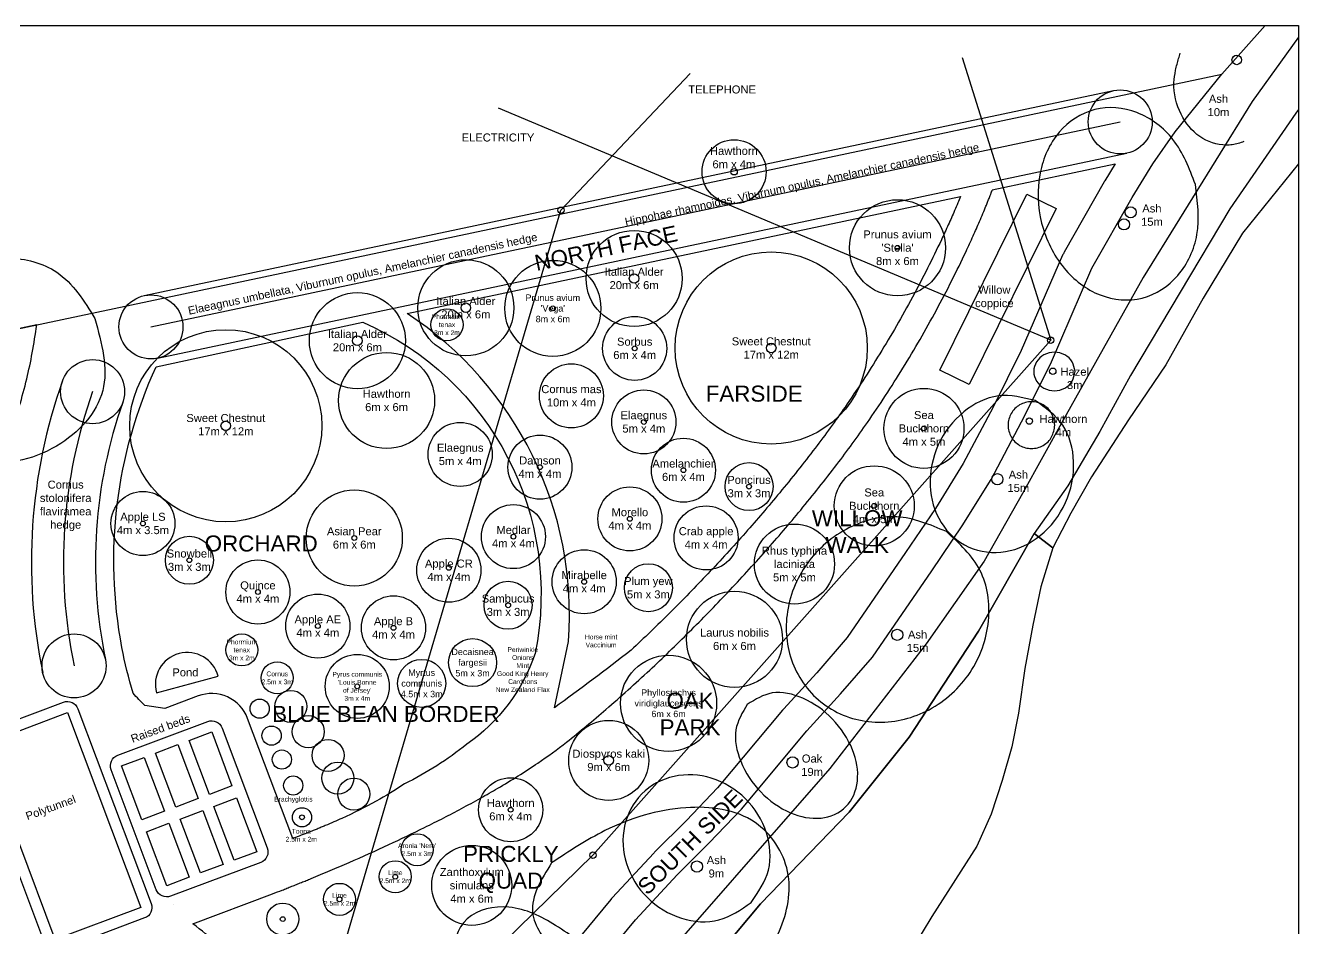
# Model space of a CAD drawing. Header units: metres. Extents: x 230335 to 230730, y 242537 to 242792.
# Drawn here: x 230581.5 to 230661, y 242735.6 to 242792 of the extents above; entities that cross this region are included whole.
import ezdxf

# ---------------------------------------------------------------- set-up
doc = ezdxf.new("R2010")
doc.units = ezdxf.units.M
doc.linetypes.add('GDI_SOLID_1250_0', pattern=[0])
doc.layers.get('0').update_dxf_attribs({"true_color": 0xffffff})
for name, color, linetype, lineweight, true_color in [('0 Meta ... Border', 178, 'Continuous', 25, 0x000000), ('1 Forest Garden ... Area names', 1, 'Continuous', 25, 0xff0000), ('1 Forest Garden ... Areas', 9, 'Continuous', 25, 0xc0c0c0), ('1 Forest Garden ... Areas ... Farside', 9, 'Continuous', 25, 0xc0c0c0), ('1 Forest Garden ... Areas ... Fruit Triangle', 253, 'Continuous', 9, 0xa0a0a4), ('1 Forest Garden ... Areas ... Orchard', 9, 'Continuous', 25, 0xc0c0c0), ('1 Forest Garden ... Areas ... Shrubbery', 9, 'Continuous', 25, 0xc0c0c0), ('1 Forest Garden ... Areas ... Windy Corner', 253, 'Continuous', 25, 0xa0a0a4), ('1 Forest Garden ... Structure', 1, 'Continuous', 25, 0xff0000), ('1 Forest Garden ... Trees ... 2016-17 trees', 96, 'Continuous', 25, 0x008000), ('1 Forest Garden ... Trees ... Existing trees', 178, 'Continuous', 25, 0x000000), ('1 Forest Garden ... Trees ... Hedging', 96, 'Continuous', 25, 0x008000), ('Boundary', 96, 'Continuous', 25, 0x008000), ('Service ... Electricity', 1, 'Continuous', 25, 0xff0000), ('Service ... Telephone', 216, 'Continuous', 25, 0x800080)]:
    doc.layers.add(name, color=color, linetype=linetype, lineweight=lineweight, true_color=true_color)
doc.layers.add('Road or track', color=140, linetype='Continuous', true_color=0x00bfff)
doc.styles.add('textstyle101', font='')
doc.styles.add('textstyle102', font='')
doc.styles.add('textstyle103', font='')
doc.styles.add('textstyle109', font='')
doc.styles.add('textstyle110', font='')
doc.styles.add('textstyle112', font='')
doc.styles.add('textstyle115', font='')
doc.styles.add('textstyle119', font='')
doc.styles.add('textstyle120', font='')
doc.styles.add('textstyle121', font='')
doc.styles.add('textstyle122', font='')
doc.styles.add('textstyle123', font='')
doc.styles.add('textstyle124', font='')
doc.styles.add('textstyle125', font='')
doc.styles.add('textstyle126', font='')
doc.styles.add('textstyle127', font='')
doc.styles.add('textstyle128', font='')
doc.styles.add('textstyle129', font='')
doc.styles.add('textstyle130', font='')
doc.styles.add('textstyle131', font='')
doc.styles.add('textstyle132', font='')
doc.styles.add('textstyle133', font='')
doc.styles.add('textstyle134', font='')
doc.styles.add('textstyle135', font='')
doc.styles.add('textstyle136', font='')
doc.styles.add('textstyle137', font='')
doc.styles.add('textstyle138', font='')
doc.styles.add('textstyle139', font='')
doc.styles.add('textstyle141', font='')
doc.styles.add('textstyle142', font='')
doc.styles.add('textstyle143', font='')
doc.styles.add('textstyle144', font='')
doc.styles.add('textstyle145', font='')
doc.styles.add('textstyle151', font='')
doc.styles.add('textstyle152', font='')
doc.styles.add('textstyle153', font='')
doc.styles.add('textstyle157', font='')
doc.styles.add('textstyle158', font='')
doc.styles.add('textstyle159', font='')
doc.styles.add('textstyle160', font='')
doc.styles.add('textstyle173', font='')
doc.styles.add('textstyle174', font='')
doc.styles.add('textstyle175', font='')
doc.styles.add('textstyle34', font='')
doc.styles.add('textstyle35', font='')
doc.styles.add('textstyle39', font='')
doc.styles.add('textstyle41', font='')
doc.styles.add('textstyle42', font='')
doc.styles.add('textstyle43', font='')
doc.styles.add('textstyle46', font='')
doc.styles.add('textstyle47', font='')
doc.styles.add('textstyle65', font='')
doc.styles.add('textstyle66', font='')
doc.styles.add('textstyle67', font='')
doc.styles.add('textstyle68', font='')
doc.styles.add('textstyle69', font='')
doc.styles.add('textstyle71', font='')
doc.styles.add('textstyle72', font='')
doc.styles.add('textstyle73', font='')
doc.styles.add('textstyle76', font='')
doc.styles.add('textstyle77', font='')
doc.styles.add('textstyle78', font='')
doc.styles.add('textstyle79', font='')
doc.styles.add('textstyle80', font='')
doc.styles.add('textstyle89', font='')
doc.styles.add('textstyle90', font='')
doc.styles.add('textstyle91', font='')
doc.styles.add('textstyle92', font='')
doc.styles.add('textstyle93', font='')
doc.styles.add('textstyle94', font='')
doc.styles.add('textstyle95', font='')
doc.styles.add('textstyle96', font='')
doc.styles.add('textstyle97', font='')
doc.styles.add('textstyle98', font='')
doc.styles.add('textstyle99', font='')
doc.styles.get('textstyle101').set_extended_font_data('Arial')
doc.styles.get('textstyle102').set_extended_font_data('Arial')
doc.styles.get('textstyle103').set_extended_font_data('Arial')
doc.styles.get('textstyle109').set_extended_font_data('Arial')
doc.styles.get('textstyle110').set_extended_font_data('Arial')
doc.styles.get('textstyle112').set_extended_font_data('Arial')
doc.styles.get('textstyle115').set_extended_font_data('Arial')
doc.styles.get('textstyle119').set_extended_font_data('Arial')
doc.styles.get('textstyle120').set_extended_font_data('Arial')
doc.styles.get('textstyle121').set_extended_font_data('Arial')
doc.styles.get('textstyle122').set_extended_font_data('Arial')
doc.styles.get('textstyle123').set_extended_font_data('Arial')
doc.styles.get('textstyle124').set_extended_font_data('Arial')
doc.styles.get('textstyle125').set_extended_font_data('Arial')
doc.styles.get('textstyle126').set_extended_font_data('Arial')
doc.styles.get('textstyle127').set_extended_font_data('Arial')
doc.styles.get('textstyle128').set_extended_font_data('Arial')
doc.styles.get('textstyle129').set_extended_font_data('Arial')
doc.styles.get('textstyle130').set_extended_font_data('Arial')
doc.styles.get('textstyle131').set_extended_font_data('Arial')
doc.styles.get('textstyle132').set_extended_font_data('Arial')
doc.styles.get('textstyle133').set_extended_font_data('Arial')
doc.styles.get('textstyle134').set_extended_font_data('Arial')
doc.styles.get('textstyle135').set_extended_font_data('Arial')
doc.styles.get('textstyle136').set_extended_font_data('Arial')
doc.styles.get('textstyle137').set_extended_font_data('Arial')
doc.styles.get('textstyle138').set_extended_font_data('Arial')
doc.styles.get('textstyle139').set_extended_font_data('Arial')
doc.styles.get('textstyle141').set_extended_font_data('Arial')
doc.styles.get('textstyle142').set_extended_font_data('Arial')
doc.styles.get('textstyle143').set_extended_font_data('Arial')
doc.styles.get('textstyle144').set_extended_font_data('Arial')
doc.styles.get('textstyle145').set_extended_font_data('Arial')
doc.styles.get('textstyle151').set_extended_font_data('Arial')
doc.styles.get('textstyle152').set_extended_font_data('Arial')
doc.styles.get('textstyle153').set_extended_font_data('Arial')
doc.styles.get('textstyle157').set_extended_font_data('Arial')
doc.styles.get('textstyle158').set_extended_font_data('Arial')
doc.styles.get('textstyle159').set_extended_font_data('Arial')
doc.styles.get('textstyle160').set_extended_font_data('Arial')
doc.styles.get('textstyle173').set_extended_font_data('Arial')
doc.styles.get('textstyle174').set_extended_font_data('Arial')
doc.styles.get('textstyle175').set_extended_font_data('Arial')
doc.styles.get('textstyle34').set_extended_font_data('Arial')
doc.styles.get('textstyle35').set_extended_font_data('Arial')
doc.styles.get('textstyle39').set_extended_font_data('Arial')
doc.styles.get('textstyle41').set_extended_font_data('Arial')
doc.styles.get('textstyle42').set_extended_font_data('Arial')
doc.styles.get('textstyle43').set_extended_font_data('Arial')
doc.styles.get('textstyle46').set_extended_font_data('Arial')
doc.styles.get('textstyle47').set_extended_font_data('Arial')
doc.styles.get('textstyle65').set_extended_font_data('Arial')
doc.styles.get('textstyle66').set_extended_font_data('Arial')
doc.styles.get('textstyle67').set_extended_font_data('Arial')
doc.styles.get('textstyle68').set_extended_font_data('Arial')
doc.styles.get('textstyle69').set_extended_font_data('Arial')
doc.styles.get('textstyle71').set_extended_font_data('Arial')
doc.styles.get('textstyle72').set_extended_font_data('Arial')
doc.styles.get('textstyle73').set_extended_font_data('Arial')
doc.styles.get('textstyle76').set_extended_font_data('Arial')
doc.styles.get('textstyle77').set_extended_font_data('Arial')
doc.styles.get('textstyle78').set_extended_font_data('Arial')
doc.styles.get('textstyle79').set_extended_font_data('Arial')
doc.styles.get('textstyle80').set_extended_font_data('Arial')
doc.styles.get('textstyle89').set_extended_font_data('Arial')
doc.styles.get('textstyle90').set_extended_font_data('Arial')
doc.styles.get('textstyle91').set_extended_font_data('Arial')
doc.styles.get('textstyle92').set_extended_font_data('Arial')
doc.styles.get('textstyle93').set_extended_font_data('Arial')
doc.styles.get('textstyle94').set_extended_font_data('Arial')
doc.styles.get('textstyle95').set_extended_font_data('Arial')
doc.styles.get('textstyle96').set_extended_font_data('Arial')
doc.styles.get('textstyle97').set_extended_font_data('Arial')
doc.styles.get('textstyle98').set_extended_font_data('Arial')
doc.styles.get('textstyle99').set_extended_font_data('Arial')

# ---------------------------------------------------------------- blocks, each defined once
blk = doc.blocks.new('Pylon')
at = {"color": 1, "true_color": 0xff0000}
blk.add_circle((0, 0), 0.2, dxfattribs=at)

msp = doc.modelspace()

# ---------------------------------------------------------------- linework, layer by layer
at = {"layer": '0 Meta ... Border'}
msp.add_lwpolyline([(230335, 242537), (230335, 242792), (230661, 242792), (230661, 242537), (230335, 242537)], dxfattribs=at)
at = {"layer": '1 Forest Garden ... Areas ... Farside', "flags": 128}
msp.add_lwpolyline([(230639.884, 242781.312, -0.002313), (230639.721, 242780.917, -0.002381), (230639.518, 242780.44, -0.004134), (230639.126, 242779.553, -0.003893), (230638.694, 242778.615, -0.007104), (230637.828, 242776.835, -0.006907), (230636.884, 242775.029, -0.013811), (230634.843, 242771.488, -0.014227), (230632.675, 242768.171, -0.011091), (230630.81, 242765.608, -0.009921), (230628.596, 242762.821, -0.00844), (230626.454, 242760.318, -0.008032), (230624.114, 242757.76, -0.003868), (230622.942, 242756.539, -0.00387), (230621.752, 242755.336, -0.003953), (230620.531, 242754.14, -0.004041), (230619.318, 242752.989, -0.009216), (230614.521, 242749.391), (230615.401, 242753.537), (230615.401, 242753.537, 0.272209), (230605.332, 242774.014)], format="xyb", close=True, dxfattribs=at)
at = {"layer": '1 Forest Garden ... Areas ... Orchard'}
for p, q in [((230605.109, 242773.957), (230605.109, 242773.957)), ((230590.312, 242738.276), (230590.312, 242738.276)), ((230590.312, 242738.276), (230590.312, 242738.276)), ((230589.095, 242737.819), (230589.095, 242737.819)), ((230590.713, 242737.117), (230590.713, 242737.117))]:
    msp.add_line(p, q, dxfattribs=at)
at = {"layer": '1 Forest Garden ... Areas ... Orchard', "flags": 128}
msp.add_lwpolyline([(230598.183, 242741.236), (230595.367, 242748.724, 0.414214), (230592.276, 242750.126), (230590.191, 242749.342), (230588.95, 242749.527, -0.013697), (230588.207, 242750.298, -0.025184), (230587.519, 242753.148, -0.155385), (230589.654, 242770.689), (230602.562, 242773.466, -0.35407), (230613.319, 242752.77, -0.159622), (230609.058, 242747.117, -0.054113), (230605.158, 242744.631, -0.022206), (230603.39, 242743.554, -0.01913), (230601.242, 242742.479, -0.003654), (230600.75, 242742.26, -0.003394), (230600.218, 242742.032, -0.001493), (230599.966, 242741.927, -0.001422), (230599.701, 242741.818, -0.001275), (230599.45, 242741.717, -0.001198), (230599.183, 242741.611, -0.001912), (230598.714, 242741.427, -0.001441), (230598.187, 242741.226)], format="xyb", dxfattribs=at)
at = {"layer": '1 Forest Garden ... Areas ... Orchard', "color": 1, "true_color": 0xff0000}
msp.add_lwpolyline([(230578.781, 242747.081), (230584.111, 242749.091), (230588.691, 242736.921), (230583.351, 242734.911), (230578.781, 242747.081)], dxfattribs=at)
at = {"layer": '1 Forest Garden ... Areas ... Shrubbery', "flags": 128}
for points in [[(230641.869, 242781.729), (230649.55, 242783.353), (230648.899, 242782.303, 0.009403), (230648.861, 242782.238), (230646.361, 242777.838, 0.026953), (230646.265, 242777.645), (230643.687, 242771.695), (230641.921, 242768.164), (230640.064, 242764.645), (230638.322, 242761.839), (230636.448, 242759.077), (230632.815, 242753.775), (230630.907, 242751.581), (230628.823, 242749.299, 0.010809), (230628.766, 242749.233), (230624.707, 242744.383), (230622.769, 242742.347), (230620.786, 242740.364, 0.009255), (230620.734, 242740.311), (230618.134, 242737.511, 0.014261), (230618.059, 242737.425), (230615.659, 242734.525, 0.015636)], [(230594.985, 242733.302, 0.020515), (230591.953, 242735.902), (230596.922, 242737.771, 0.000534), (230597.524, 242738.002, 0.000908), (230597.814, 242738.116, 0.000844), (230598.126, 242738.239, 0.000764), (230598.421, 242738.357, 0.000739), (230598.726, 242738.48, 0.000706), (230599.023, 242738.6, 0.000694), (230599.326, 242738.724, 0.002667), (230600.517, 242739.221, 0.00265), (230601.71, 242739.734, 0.005726), (230604.183, 242740.846, 0.006268), (230606.417, 242741.915, 0.003748), (230607.618, 242742.52, 0.004037), (230608.724, 242743.099, 0.004782), (230609.917, 242743.75, 0.005261), (230610.989, 242744.364, 0.01516), (230613.499, 242745.94, 0.02024), (230615.291, 242747.251, 0.010608), (230617.747, 242749.29, 0.009216), (230620.478, 242751.746, 0.004041), (230621.711, 242752.916, 0.003953), (230622.951, 242754.131, 0.00387), (230624.16, 242755.352, 0.003868), (230625.35, 242756.593, 0.008032), (230627.726, 242759.191, 0.00844), (230629.906, 242761.737, 0.009921), (230632.162, 242764.578, 0.011091), (230634.071, 242767.201, 0.014227), (230636.292, 242770.598, 0.013811), (230638.379, 242774.221, 0.006907), (230639.345, 242776.069, 0.007104), (230640.233, 242777.892, 0.003893), (230640.676, 242778.854, 0.004134), (230641.079, 242779.767, 0.002381), (230641.288, 242780.259, 0.002576), (230641.477, 242780.715, 0.001529), (230641.577, 242780.964, 0.001674), (230641.668, 242781.192, 0.001013), (230641.717, 242781.317, 0.001117), (230641.761, 242781.431, 0.000684), (230641.785, 242781.494, 0.000758), (230641.806, 242781.551, 0.000469), (230641.818, 242781.583, 0.000522), (230641.829, 242781.611), (230641.832, 242781.618), (230641.834, 242781.626, 0.000179), (230641.837, 242781.634, 0.000191), (230641.84, 242781.641, 0.000226), (230641.843, 242781.649, 0.000252), (230641.845, 242781.656, 0.000158), (230641.847, 242781.66, 0.000177), (230641.848, 242781.663, 0.000267), (230641.851, 242781.671, 0.087504), (230641.88, 242781.7)]]:
    msp.add_lwpolyline(points, format="xyb", dxfattribs=at)
at = {"layer": '1 Forest Garden ... Areas ... Windy Corner', "linetype": 'GDI_SOLID_1250_0'}
msp.add_lwpolyline([(230561.33, 242761.58), (230565.342, 242754.448, 0.035308), (230568.885, 242755.327, 0.040408), (230571.832, 242756.552, 0.048318), (230574.743, 242758.425, 0.049613), (230577.17, 242760.766, 0.045188), (230579.033, 242763.408, 0.040527), (230580.576, 242766.664, 0.016476), (230581.107, 242768.222, 0.015275), (230581.573, 242769.936, 0.013103), (230581.914, 242771.546, 0.012132), (230582.193, 242773.302), (230580.53, 242772.95), (230576.93, 242769.65), (230570.45, 242766.51), (230563.23, 242762.64)], format="xyb", close=True, dxfattribs=at)
at = {"layer": '1 Forest Garden ... Structure', "color": 5, "true_color": 0x0000ff, "flags": 128}
msp.add_lwpolyline([(230589.669, 242750.323), (230593.533, 242751.358, 1)], format="xyb", close=True, dxfattribs=at)
at = {"layer": '1 Forest Garden ... Structure', "color": 253, "true_color": 0xa0a0a4, "flags": 128}
for points in [[(230578.529, 242747.734), (230583.864, 242749.741, -0.414214), (230584.766, 242749.332), (230589.341, 242737.164, -0.414214), (230588.933, 242736.262), (230583.597, 242734.256, -0.414214), (230582.696, 242734.665), (230578.12, 242746.833, -0.414214)], [(230592.874, 242748.535, -0.414214), (230593.776, 242748.126), (230596.592, 242740.638, -0.414214), (230596.183, 242739.736), (230590.558, 242737.621, -0.414214), (230589.657, 242738.03), (230586.841, 242745.518, -0.414214), (230587.25, 242746.42)]]:
    msp.add_lwpolyline(points, format="xyb", close=True, dxfattribs=at)
at = {"layer": '1 Forest Garden ... Structure', "color": 1, "true_color": 0xff0000}
for points in [[(230591.717, 242747.352), (230593.121, 242747.88), (230594.388, 242744.51), (230592.984, 242743.982), (230591.717, 242747.352)], [(230589.611, 242746.56), (230591.015, 242747.088), (230592.282, 242743.718), (230590.878, 242743.19), (230589.611, 242746.56)], [(230587.496, 242745.764), (230588.9, 242746.292), (230590.167, 242742.923), (230588.763, 242742.395), (230587.496, 242745.764)], [(230593.265, 242743.233), (230594.669, 242743.761), (230595.937, 242740.392), (230594.533, 242739.864), (230593.265, 242743.233)], [(230591.159, 242742.441), (230592.563, 242742.969), (230593.831, 242739.6), (230592.427, 242739.072), (230591.159, 242742.441)], [(230589.045, 242741.646), (230590.449, 242742.174), (230591.716, 242738.804), (230590.312, 242738.276), (230589.045, 242741.646)]]:
    msp.add_lwpolyline(points, dxfattribs=at)
at = {"layer": '1 Forest Garden ... Trees ... 2016-17 trees'}
msp.add_lwpolyline([(230638.595, 242770.483), (230644.023, 242781.469), (230645.854, 242780.565), (230640.426, 242769.579), (230638.595, 242770.483)], dxfattribs=at)
for centre, radius in [((230635.951, 242778.117), 3), ((230619.504, 242776.198), 3), ((230608.995, 242774.369), 3), ((230614.428, 242774.331), 3), ((230628.067, 242771.858), 6), ((230602.221, 242772.315), 3), ((230607.817, 242773.31), 1), ((230619.539, 242771.834), 2), ((230594, 242767), 6), ((230604.044, 242768.577), 3), ((230615.586, 242768.869), 2), ((230620.111, 242767.239), 2), ((230637.602, 242766.834), 2.5), ((230608.641, 242765.21), 2), ((230613.622, 242764.416), 2), ((230622.583, 242764.223), 2), ((230626.68, 242763.2), 1.5), ((230634.5, 242762), 2.5), ((230588.826, 242760.898), 2), ((230602.027, 242759.992), 3), ((230619.238, 242761.187), 2), ((230611.967, 242760.077), 2), ((230624, 242760), 2), ((230629.518, 242758.364), 2.5), ((230591.727, 242758.602), 1.5), ((230607.933, 242757.978), 2), ((230616.384, 242757.257), 2), ((230596.007, 242756.619), 2), ((230620.393, 242756.883), 1.5), ((230611.635, 242755.79), 1.5), ((230599.749, 242754.493), 2), ((230625.773, 242753.664), 3), ((230604.476, 242754.381), 2), ((230595, 242753), 1), ((230609.414, 242752.211), 1.5), ((230602.21, 242750.726), 2), ((230621.656, 242749.669), 3), ((230597.215, 242751.255), 1), ((230606.236, 242750.912), 1.5), ((230598.067, 242749.477), 1), ((230596.118, 242749.332), 0.6), ((230599.153, 242747.897), 1), ((230617.917, 242746.101), 2.5), ((230596.862, 242747.651), 0.6), ((230600.388, 242746.416), 1), ((230597.504, 242746.154), 0.6), ((230601, 242745), 1), ((230598.215, 242744.535), 0.6), ((230602, 242744), 1), ((230611.793, 242743.022), 2), ((230598.763, 242742.551), 0.6), ((230605.956, 242740.527), 1), ((230609.364, 242738.296), 2.5), ((230604.586, 242738.837), 1), ((230601.106, 242737.426), 1), ((230597.558, 242736.194), 1)]:
    msp.add_circle(centre, radius, dxfattribs=at)
at = {"layer": '1 Forest Garden ... Trees ... 2016-17 trees', "color": 253, "true_color": 0xa0a0a4}
for centre, radius in [((230619.504, 242776.198), 0.3), ((230608.995, 242774.369), 0.3), ((230614.428, 242774.331), 0.15), ((230602.221, 242772.315), 0.3), ((230619.539, 242771.834), 0.15), ((230628.067, 242771.858), 0.3), ((230594, 242767), 0.3), ((230620.111, 242767.239), 0.15), ((230637.602, 242766.834), 0.15), ((230613.622, 242764.416), 0.15), ((230622.583, 242764.223), 0.15), ((230626.68, 242763.2), 0.15), ((230634.5, 242762), 0.15), ((230619.238, 242761.187), 0.15), ((230588.826, 242760.898), 0.15), ((230602.027, 242759.992), 0.15), ((230611.967, 242760.077), 0.15), ((230591.727, 242758.602), 0.15), ((230607.933, 242758.128), 0.15), ((230616.384, 242757.257), 0.15), ((230596.007, 242756.619), 0.15), ((230611.635, 242755.79), 0.15), ((230599.749, 242754.493), 0.15), ((230604.476, 242754.381), 0.15), ((230602.21, 242750.726), 0.15), ((230617.917, 242746.101), 0.3), ((230611.793, 242743.022), 0.15), ((230598.763, 242742.551), 0.15), ((230604.586, 242738.837), 0.15), ((230601.106, 242737.426), 0.15), ((230597.558, 242736.194), 0.15)]:
    msp.add_circle(centre, radius, dxfattribs=at)
at = {"layer": '1 Forest Garden ... Trees ... Existing trees'}
for centre, radius in [((230657.143, 242789.851), 0.3), ((230625.748, 242782.863), 0.2), ((230650.517, 242780.332), 0.35), ((230650.098, 242779.577), 0.35), ((230645.651, 242770.405), 0.2), ((230644.184, 242767.294), 0.2), ((230642.192, 242763.66), 0.35), ((230635.936, 242753.945), 0.35), ((230629.401, 242745.977), 0.35), ((230623.425, 242739.477), 0.35)]:
    msp.add_circle(centre, radius, dxfattribs=at)
at = {"layer": '1 Forest Garden ... Trees ... Existing trees', "color": 3, "true_color": 0x00ff00}
msp.add_circle((230625.748, 242782.863), 2, dxfattribs=at)
at = {"layer": '1 Forest Garden ... Trees ... Existing trees', "color": 253, "true_color": 0xa0a0a4}
msp.add_circle((230635.951, 242778.117), 0.15, dxfattribs=at)
at = {"layer": '1 Forest Garden ... Trees ... Existing trees', "color": 3, "true_color": 0x00ff00}
for points, knots in [([(230657.581, 242784.753), (230657.465, 242784.708), (230657.232, 242784.62), (230656.862, 242784.546), (230656.035, 242784.486), (230654.7, 242784.938), (230653.513, 242786.45), (230653.131, 242788.015), (230653.309, 242789.197), (230653.469, 242789.809), (230653.58, 242790.164), (230653.615, 242790.274)], [0, 0, 0, 0, 0.371944, 0.745907, 1.12573, 2.856262, 4.678495, 6.693081, 7.478464, 8.245448, 8.59216, 8.59216, 8.59216, 8.59216]), ([(230654.56, 242782.073), (230654.694, 242781.019), (230654.949, 242779.022), (230653.704, 242776.271), (230651.319, 242774.675), (230648.443, 242774.947), (230646.109, 242776.797), (230644.741, 242779.601), (230644.619, 242782.719), (230645.799, 242785.454), (230648.204, 242787.055), (230651.06, 242786.778), (230653.459, 242784.944), (230654.18, 242783.064), (230654.56, 242782.073)], [0, 0, 0, 0, 3.13637, 5.946106, 8.579059, 11.212037, 14.021779, 17.158149, 20.294519, 23.104261, 25.737239, 28.370193, 31.179928, 34.316298, 34.316298, 34.316298, 34.316298]), ([(230585.83, 242773.695), (230585.149, 242774.797), (230583.897, 242776.819), (230579.957, 242777.869), (230576.358, 242776.454), (230573.297, 242773.674), (230573.908, 242770.693), (230574.945, 242769.259), (230575.612, 242767.799), (230576.617, 242766.232), (230579.241, 242764.256), (230583.585, 242765.19), (230587.09, 242769.055), (230586.251, 242772.145), (230585.83, 242773.695)], [0, 0, 0, 0, 3.753634, 6.894682, 11.246016, 15.111363, 17.928159, 19.36442, 20.449111, 22.725089, 24.911576, 29.864875, 34.363854, 38.889842, 38.889842, 38.889842, 38.889842]), ([(230647.039, 242770.388), (230647.003, 242770.175), (230646.93, 242769.749), (230646.411, 242769.295), (230645.752, 242769.13), (230645.086, 242769.295), (230644.589, 242769.749), (230644.4, 242770.388), (230644.589, 242771.027), (230645.086, 242771.482), (230645.752, 242771.646), (230646.411, 242771.482), (230646.93, 242771.027), (230647.003, 242770.601), (230647.039, 242770.388)], [0, 0, 0, 0, 0.63172, 1.263791, 1.934279, 2.604767, 3.236839, 3.868558, 4.500278, 5.13235, 5.802838, 6.473326, 7.105398, 7.737118, 7.737118, 7.737118, 7.737118]), ([(230644.549, 242768.577), (230645.196, 242768.122), (230646.513, 242767.197), (230647.148, 242764.667), (230646.631, 242762.125), (230645.045, 242760.029), (230642.762, 242758.926), (230640.295, 242759.198), (230638.465, 242760.874), (230637.791, 242763.319), (230638.323, 242765.892), (230639.894, 242767.957), (230642.216, 242769.145), (230643.78, 242768.764), (230644.549, 242768.577)], [0, 0, 0, 0, 2.306319, 4.69298, 7.296897, 9.900834, 12.287538, 14.59388, 16.900199, 19.286861, 21.890778, 24.494715, 26.881419, 29.187761, 29.187761, 29.187761, 29.187761]), ([(230645.78, 242767.039), (230645.74, 242766.782), (230645.661, 242766.275), (230645.079, 242765.717), (230644.321, 242765.51), (230643.555, 242765.717), (230642.997, 242766.275), (230642.791, 242767.039), (230642.997, 242767.804), (230643.555, 242768.362), (230644.321, 242768.569), (230645.079, 242768.362), (230645.661, 242767.804), (230645.74, 242767.297), (230645.78, 242767.039)], [0, 0, 0, 0, 0.763248, 1.503858, 2.267105, 3.030353, 3.770962, 4.534211, 5.297457, 6.038067, 6.801315, 7.564562, 8.305172, 9.068419, 9.068419, 9.068419, 9.068419]), ([(230639.006, 242760.393), (230639.815, 242759.653), (230641.432, 242758.172), (230641.9, 242754.691), (230640.716, 242751.431), (230638.116, 242749.054), (230634.772, 242748.186), (230631.493, 242749.121), (230629.278, 242751.696), (230628.75, 242755.081), (230629.955, 242758.376), (230632.533, 242760.718), (230635.94, 242761.685), (230637.987, 242760.823), (230639.006, 242760.393)], [0, 0, 0, 0, 3.201653, 6.402969, 9.827242, 13.282137, 16.544324, 19.778707, 22.980359, 26.181675, 29.605949, 33.060843, 36.323029, 39.557412, 39.557412, 39.557412, 39.557412]), ([(230626.572, 242749.602), (230627.074, 242749.911), (230628.147, 242750.57), (230630.219, 242750.05), (230631.995, 242748.779), (230633.235, 242746.912), (230633.641, 242744.882), (230632.915, 242743.053), (230631.106, 242742.299), (230629.106, 242742.749), (230627.301, 242744.049), (230626.091, 242745.886), (230625.61, 242747.989), (230626.266, 242749.089), (230626.572, 242749.602)], [0, 0, 0, 0, 1.707263, 3.645117, 5.916125, 8.20841, 10.1925, 11.927964, 13.635227, 15.573082, 17.84409, 20.136375, 22.120465, 23.855929, 23.855929, 23.855929, 23.855929]), ([(230626.81, 242737.233), (230626.167, 242736.782), (230624.873, 242735.873), (230622.341, 242736.083), (230620.194, 242737.387), (230618.853, 242739.546), (230618.684, 242742.015), (230619.814, 242744.176), (230621.967, 242745.322), (230624.438, 242745.172), (230626.606, 242743.847), (230627.926, 242741.71), (230628.155, 242739.18), (230627.256, 242737.879), (230626.81, 242737.233)], [0, 0, 0, 0, 2.291898, 4.618282, 7.116912, 9.615541, 11.941925, 14.233822, 16.525721, 18.852106, 21.350735, 23.849364, 26.175749, 28.467647, 28.467647, 28.467647, 28.467647]), ([(230614.352, 242739.705), (230615.439, 242740.422), (230617.991, 242742.107), (230622.363, 242743.472), (230627.157, 242742.908), (230629.609, 242739.213), (230628.691, 242734.675), (230625.543, 242731.228), (230621.287, 242728.483), (230617.773, 242730.249), (230616.292, 242732.535), (230614.417, 242734.177), (230612.507, 242736.76), (230613.705, 242738.671), (230614.352, 242739.705)], [0, 0, 0, 0, 3.894295, 9.142891, 13.56578, 17.232203, 20.983011, 26.489322, 31.267974, 34.517172, 37.015811, 39.358185, 42.169873, 45.478137, 45.478137, 45.478137, 45.478137]), ([(230611.948, 242726.824), (230611.059, 242728.034), (230609.498, 242730.16), (230607.748, 242733.4), (230608.762, 242736.622), (230611.937, 242737.25), (230614.735, 242735.833), (230617.403, 242733.798), (230619.373, 242731.079), (230620.596, 242728.08), (230619.576, 242725.324), (230617.309, 242724.082), (230614.472, 242724.746), (230612.918, 242726.025), (230611.948, 242726.824)], [0, 0, 0, 0, 4.540396, 7.979276, 10.582895, 13.274236, 16.411084, 19.809456, 23.248198, 26.459488, 29.030451, 31.305333, 33.553537, 37.297002, 37.297002, 37.297002, 37.297002])]:
    msp.add_open_spline(points, degree=3, knots=knots, dxfattribs=at)
at = {"layer": '1 Forest Garden ... Trees ... Hedging', "flags": 128}
for points in [[(230588.913, 242775.131), (230649.45, 242787.932)], [(230589.741, 242771.218), (230650.277, 242784.018)]]:
    msp.add_lwpolyline(points, dxfattribs=at)
at = {"layer": '1 Forest Garden ... Trees ... Hedging', "color": 7, "true_color": 0xeeeeee, "flags": 128}
msp.add_lwpolyline([(230589.327, 242773.175), (230649.864, 242785.975)], dxfattribs=at)
at = {"layer": '1 Forest Garden ... Trees ... Hedging', "flags": 128}
for points in [[(230583.799, 242769.798, 0.13698), (230582.566, 242751.598)], [(230587.57, 242768.464, 0.13698), (230586.483, 242752.411)]]:
    msp.add_lwpolyline(points, format="xyb", dxfattribs=at)
at = {"layer": '1 Forest Garden ... Trees ... Hedging', "color": 7, "true_color": 0xeeeeee, "flags": 128}
msp.add_lwpolyline([(230585.684, 242769.131, 0.13698), (230584.524, 242752.005)], format="xyb", dxfattribs=at)
at = {"layer": '1 Forest Garden ... Trees ... Hedging'}
for centre in [(230649.864, 242785.975), (230589.327, 242773.175), (230585.684, 242769.131), (230584.524, 242752.005)]:
    msp.add_circle(centre, 2, dxfattribs=at)
at = {"layer": 'Boundary', "linetype": 'GDI_SOLID_1250_0'}
for points in [[(230656.2, 242788.95), (230658.911, 242792)], [(230580.53, 242772.95), (230656.2, 242788.95)], [(230595.88, 242714.75), (230612.4, 242727.15), (230614.8, 242729.95), (230617.2, 242733.25), (230619.6, 242736.15), (230622.2, 242738.95), (230624.2, 242740.95), (230626.2, 242743.05), (230630.3, 242747.95), (230632.4, 242750.25), (230634.4, 242752.55), (230638.1, 242757.95), (230640, 242760.75), (230641.8, 242763.65), (230643.7, 242767.25), (230645.5, 242770.85), (230648.1, 242776.85), (230650.6, 242781.25), (230651.9, 242783.35), (230653.3, 242785.35), (230656.2, 242788.95)], [(230661, 242783.364), (230657.5, 242779.03), (230655.05, 242774.97), (230652.71, 242770.81), (230650.38, 242767.37), (230648.06, 242763.81), (230646.78, 242761.54), (230645.66, 242759.37)], [(230622.8, 242731.65), (230627.4, 242737.15), (230632.93, 242742.88), (230636.69, 242747.55), (230641.01, 242754.18), (230644.49, 242760.27)], [(230644.49, 242760.27), (230645.66, 242759.37), (230644.9, 242756.95), (230644.4, 242754.55), (230643.9, 242751.85), (230643.5, 242749.05), (230643.1, 242746.95), (230642.5, 242744.85), (230641.8, 242742.75), (230640.9, 242740.75), (230638.1, 242736.35), (230636.9, 242734.35)], [(230645.66, 242759.37), (230644.49, 242760.27)], [(230645.66, 242759.37), (230644.9, 242756.95), (230644.4, 242754.55), (230643.9, 242751.85), (230643.5, 242749.05), (230643.1, 242746.95), (230642.5, 242744.85), (230641.8, 242742.75), (230640.9, 242740.75), (230638.1, 242736.35), (230636.9, 242734.35), (230635.6, 242732.45), (230634.3, 242730.85), (230633.1, 242729.25), (230631.4, 242726.55), (230629.8, 242722.25), (230628.4, 242722.25), (230627, 242722.35)]]:
    msp.add_lwpolyline(points, dxfattribs=at)
at = {"layer": 'Road or track', "linetype": 'GDI_SOLID_1250_0'}
for points in [[(230661, 242791.278), (230658.1, 242787.25), (230651.3, 242776.25), (230646.3, 242767.35), (230643.77, 242762.77), (230641.36, 242758.55), (230637.75, 242753.38), (230631.72, 242745.59), (230619.67, 242731.82), (230615.2, 242726.85), (230611.89, 242723.84), (230608.73, 242720.87), (230605.37, 242718.06), (230602.26, 242715.15), (230599.55, 242712.49), (230596.94, 242710.48), (230593.13, 242708.18)], [(230661, 242786.752), (230660.84, 242786.53), (230656.7, 242780.55), (230650.5, 242770.15), (230648.6, 242766.65), (230646.6, 242763.25), (230644.49, 242760.27)], [(230644.49, 242760.27), (230641.01, 242754.18), (230636.69, 242747.55), (230632.93, 242742.88), (230627.4, 242737.15), (230622.8, 242731.65), (230619.2, 242727.45), (230617.76, 242725.89)]]:
    msp.add_lwpolyline(points, dxfattribs=at)
at = {"layer": 'Service ... Electricity'}
for p, q in [((230640, 242790), (230645.522, 242772.343)), ((230645.522, 242772.343), (230611.041, 242786.828)), ((230645.522, 242772.343), (230616.934, 242740.186)), ((230616.934, 242740.186), (230593.804, 242717.62))]:
    msp.add_line(p, q, dxfattribs=at)
at = {"layer": 'Service ... Telephone'}
for p, q in [((230614.935, 242780.462), (230623, 242789)), ((230599.449, 242727.966), (230614.935, 242780.462))]:
    msp.add_line(p, q, dxfattribs=at)

# ---------------------------------------------------------------- block references
at = {"layer": 'Service ... Electricity'}
for p in [(230614.935, 242780.462), (230645.522, 242772.343)]:
    msp.add_blockref('Pylon', p, dxfattribs=at)
at = {"layer": 'Service ... Telephone'}
msp.add_blockref('Pylon', (230616.934, 242740.186), dxfattribs=at)

# ---------------------------------------------------------------- texts
at = {"color": 253, "true_color": 0xa0a0a4, "insert": (230615.586, 242768.869), "char_height": 0.5, "attachment_point": 5, "style": 'textstyle92'}
msp.add_mtext('Cornus mas\\P10m x 4m', dxfattribs=at)
at = {"layer": '1 Forest Garden ... Area names', "char_height": 1, "attachment_point": 5}
for s, insert, rotation, style in [('NORTH FACE', (230617.751, 242778.09), 12, 'textstyle159'), ('SOUTH SIDE', (230623, 242741), 45, 'textstyle160')]:
    msp.add_mtext(s, dxfattribs=dict(at, insert=insert, rotation=rotation, style=style))
for s, insert, style in [('FARSIDE', (230627, 242769), 'textstyle153'), ('WILLOW\\PWALK', (230633.435, 242760.395), 'textstyle157'), ('ORCHARD', (230596.212, 242759.642), 'textstyle152'), ('OAK\\PPARK', (230623, 242749), 'textstyle158'), ('BLUE BEAN BORDER', (230604, 242749), 'textstyle151'), ('PRICKLY\\PQUAD', (230611.809, 242739.291), 'textstyle173')]:
    msp.add_mtext(s, dxfattribs=dict(at, insert=insert, style=style))
at = {"layer": '1 Forest Garden ... Areas', "color": 253, "true_color": 0xa0a0a4, "char_height": 0.5, "attachment_point": 2, "rotation": 20}
for s, insert, style in [('Raised beds', (230589.835, 242748.33), 'textstyle34'), ('Polytunnel', (230582.977, 242743.392), 'textstyle35')]:
    msp.add_mtext(s, dxfattribs=dict(at, insert=insert, style=style))
at = {"layer": '1 Forest Garden ... Areas ... Fruit Triangle', "color": 253, "true_color": 0xa0a0a4, "char_height": 0.3, "attachment_point": 5}
for s, insert, style in [('Horse mint\\PVaccinium', (230617.441, 242753.561), 'textstyle122'), ('Periwinkle\\POnions\\PMint\\PGood King Henry\\PCardoons\\PNew Zealand Flax', (230612.546, 242751.773), 'textstyle123')]:
    msp.add_mtext(s, dxfattribs=dict(at, insert=insert, style=style))
at = {"layer": '1 Forest Garden ... Structure', "color": 253, "true_color": 0xa0a0a4, "insert": (230596.007, 242756.619), "char_height": 0.5, "attachment_point": 5, "style": 'textstyle127'}
msp.add_mtext('Quince\\P4m x 4m', dxfattribs=at)
at = {"layer": '1 Forest Garden ... Trees ... 2016-17 trees', "color": 253, "true_color": 0xa0a0a4, "attachment_point": 5}
for s, insert, char_height, style in [("Prunus avium\\P'Stella'\\P8m x 6m", (230635.951, 242778.117), 0.5, 'textstyle99'), ('Italian Alder\\P20m x 6m', (230619.504, 242776.198), 0.5, 'textstyle39'), ('Willow\\Pcoppice', (230642, 242775), 0.5, 'textstyle96'), ('Italian Alder\\P20m x 6m', (230608.995, 242774.369), 0.5, 'textstyle145'), ("Prunus avium\\P'Vega'\\P8m x 6m", (230614.428, 242774.331), 0.4, 'textstyle135'), ('Phormium\\Ptenax\\P3m x 2m', (230607.817, 242773.31), 0.3, 'textstyle68'), ('Italian Alder\\P20m x 6m', (230602.221, 242772.315), 0.5, 'textstyle41'), ('Sorbus\\P6m x 4m', (230619.539, 242771.834), 0.5, 'textstyle90'), ('Sweet Chestnut\\P17m x 12m', (230628.067, 242771.858), 0.5, 'textstyle77'), ('Hawthorn\\P6m x 6m', (230604.044, 242768.577), 0.5, 'textstyle121'), ('Sweet Chestnut\\P17m x 12m', (230594.002, 242767.069), 0.5, 'textstyle46'), ('Elaegnus\\P5m x 4m', (230620.111, 242767.239), 0.5, 'textstyle119'), ('Sea \\PBuckthorn\\P4m x 5m', (230637.602, 242766.834), 0.5, 'textstyle43'), ('Elaegnus\\P5m x 4m', (230608.641, 242765.21), 0.5, 'textstyle120'), ('Damson\\P4m x 4m', (230613.622, 242764.416), 0.5, 'textstyle131'), ('Amelanchier\\P6m x 4m', (230622.583, 242764.223), 0.5, 'textstyle91'), ('Poncirus\\P3m x 3m', (230626.68, 242763.2), 0.5, 'textstyle80'), ('Sea \\PBuckthorn\\P4m x 5m', (230634.5, 242762), 0.5, 'textstyle42'), ('Apple LS\\P4m x 3.5m', (230588.826, 242760.898), 0.5, 'textstyle125'), ('Morello\\P4m x 4m', (230619.238, 242761.187), 0.5, 'textstyle133'), ('Asian Pear\\P6m x 6m', (230602.027, 242759.992), 0.5, 'textstyle132'), ('Medlar\\P4m x 4m', (230611.967, 242760.077), 0.5, 'textstyle136'), ('Crab apple\\P4m x 4m', (230624, 242760), 0.5, 'textstyle78'), ('Snowbell\\P3m x 3m', (230591.727, 242758.602), 0.5, 'textstyle47'), ('Rhus typhina \\Placiniata\\P5m x 5m', (230629.518, 242758.364), 0.5, 'textstyle79'), ('Apple CR\\P4m x 4m', (230607.933, 242757.978), 0.5, 'textstyle126'), ('Mirabelle\\P4m x 4m', (230616.384, 242757.257), 0.5, 'textstyle137'), ('Plum yew\\P5m x 3m', (230620.393, 242756.883), 0.5, 'textstyle89'), ('Sambucus\\P3m x 3m', (230611.635, 242755.79), 0.5, 'textstyle134'), ('Apple AE\\P4m x 4m', (230599.749, 242754.493), 0.5, 'textstyle130'), ('Apple B\\P4m x 4m', (230604.476, 242754.381), 0.5, 'textstyle129'), ('Laurus nobilis\\P6m x 6m', (230625.773, 242753.664), 0.5, 'textstyle143'), ('Phormium\\Ptenax\\P3m x 2m', (230595, 242753), 0.3, 'textstyle67'), ('Decaisnea\\Pfargesii\\P5m x 3m', (230609.414, 242752.211), 0.4, 'textstyle144'), ('Pond', (230591.48, 242751.599), 0.5, 'textstyle128'), ('Myrtus\\Pcommunis \\P4.5m x 3m', (230606.236, 242750.912), 0.4, 'textstyle139'), ('Cornus\\P2.5m x 3m', (230597.215, 242751.255), 0.3, 'textstyle69'), ("Pyrus communis\\P'Louis Bonne\\Pof Jersey'\\P3m x 4m", (230602.21, 242750.726), 0.3, 'textstyle124'), ('Phyllostachys \\Pviridiglaucescens\\P6m x 6m', (230621.656, 242749.669), 0.4, 'textstyle141'), ('Diospyros kaki\\P9m x 6m', (230617.917, 242746.101), 0.5, 'textstyle138'), ('Brachyglottis', (230598.226, 242743.638), 0.3, 'textstyle71'), ('Hawthorn\\P6m x 4m', (230611.793, 242743.022), 0.5, 'textstyle73'), ('Toona\\P2.5m x 2m', (230598.714, 242741.427), 0.3, 'textstyle72'), ("Aronia 'Nero'\\P2.5m x 3m", (230605.956, 242740.527), 0.3, 'textstyle66'), ('Lime\\P2.5m x 2m', (230604.586, 242738.837), 0.3, 'textstyle65'), ('Zanthoxylum\\Psimulans\\P4m x 6m', (230609.364, 242738.296), 0.5, 'textstyle142'), ('Lime\\P2.5m x 2m', (230601.106, 242737.426), 0.3, 'textstyle76')]:
    msp.add_mtext(s, dxfattribs=dict(at, insert=insert, char_height=char_height, style=style))
at = {"layer": '1 Forest Garden ... Trees ... Existing trees', "color": 253, "true_color": 0xa0a0a4, "char_height": 0.5, "attachment_point": 5}
for s, insert, style in [('Ash\\P10m', (230656, 242787), 'textstyle98'), ('Hawthorn\\P6m x 4m', (230625.736, 242783.746), 'textstyle115'), ('Ash\\P15m', (230651.843, 242780.153), 'textstyle93'), ('Hazel\\P3m', (230647.02, 242769.957), 'textstyle95'), ('Hawthorn\\P4m', (230646.316, 242767.009), 'textstyle94'), ('Ash\\P15m', (230643.5, 242763.533), 'textstyle97'), ('Ash\\P15m', (230637.208, 242753.545), 'textstyle103'), ('Oak\\P19m', (230630.618, 242745.799), 'textstyle102'), ('Ash\\P9m', (230624.641, 242739.455), 'textstyle101')]:
    msp.add_mtext(s, dxfattribs=dict(at, insert=insert, style=style))
at = {"layer": '1 Forest Garden ... Trees ... Hedging', "char_height": 0.5, "attachment_point": 5, "rotation": 12}
for s, insert, style in [('Hippohae rhamnoides, Viburnum opulus, Amelanchier canadensis hedge', (230630, 242782), 'textstyle112'), ('Elaeagnus umbellata, Viburnum opulus, Amelanchier canadensis hedge', (230602.564, 242776.419), 'textstyle110')]:
    msp.add_mtext(s, dxfattribs=dict(at, insert=insert, style=style))
at = {"layer": '1 Forest Garden ... Trees ... Hedging', "insert": (230584, 242762), "char_height": 0.5, "attachment_point": 5, "style": 'textstyle109'}
msp.add_mtext('Cornus\\Pstolonifera\\Pflaviramea\\Phedge', dxfattribs=at)
at = {"layer": 'Service ... Electricity', "insert": (230611, 242785), "char_height": 0.5, "attachment_point": 5, "style": 'textstyle175'}
msp.add_mtext('ELECTRICITY', dxfattribs=at)
at = {"layer": 'Service ... Telephone', "insert": (230625, 242788), "char_height": 0.5, "attachment_point": 5, "style": 'textstyle174'}
msp.add_mtext('TELEPHONE', dxfattribs=at)

doc.saveas('drawing.dxf')
